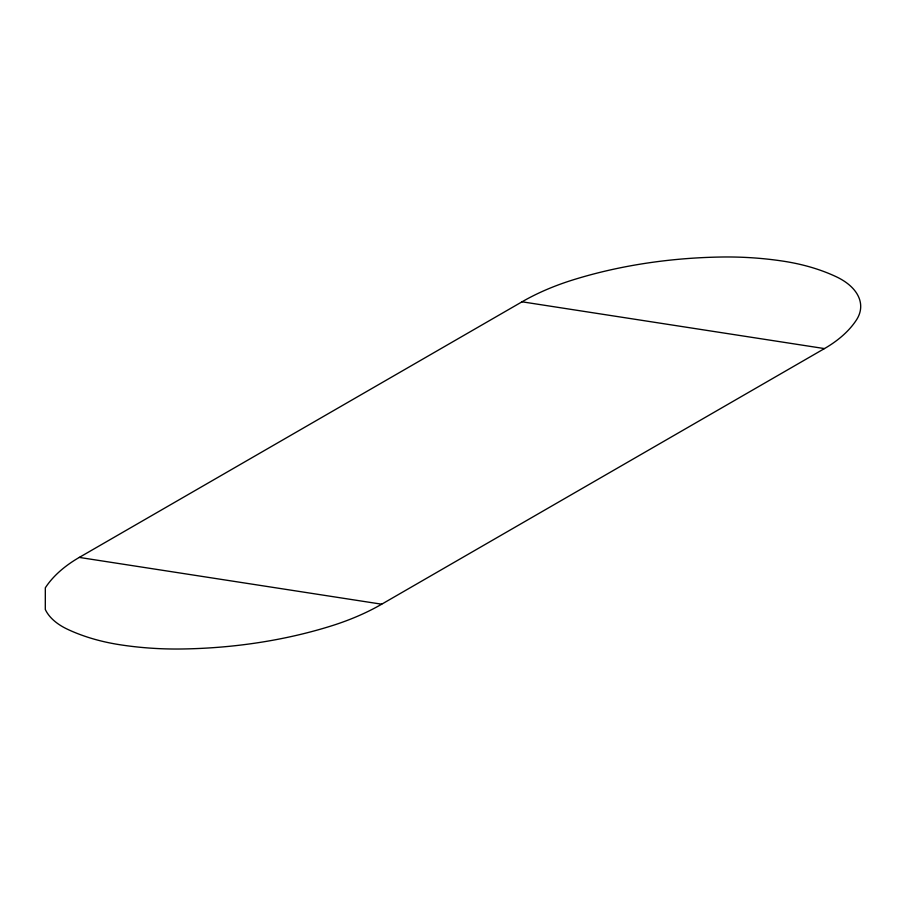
<?xml version="1.0" encoding="UTF-8"?>
<svg xmlns="http://www.w3.org/2000/svg" width="906" height="906" viewBox="0 0 906 906"><rect width="100%" height="100%" fill="white"/><g stroke="black" fill="none" stroke-linecap="round" stroke-linejoin="round"><path stroke-width="1.36" d="M79.286 557.417L522.049 301.8A219.082 126.489 0 0 1 572.592 280.022A330.973 191.087 0 0 1 721.312 257.021A219.082 126.489 0 0 1 783.939 261.279A139.886 80.759 0 0 1 836.419 276.828A66.331 38.301 0 0 1 856.43 319.965A139.886 80.759 0 0 1 824.46 348.584L381.698 604.2A219.082 126.489 0 0 1 331.143 625.978A330.973 191.087 0 0 1 182.434 648.979A219.082 126.489 0 0 1 119.796 644.721A139.886 80.759 0 0 1 67.316 629.172A66.331 38.301 0 0 1 45.3 609.466L45.323 587.813A148.539 85.753 0 0 1 79.286 557.417L381.698 604.2M522.049 301.8L824.46 348.584"/></g></svg>
